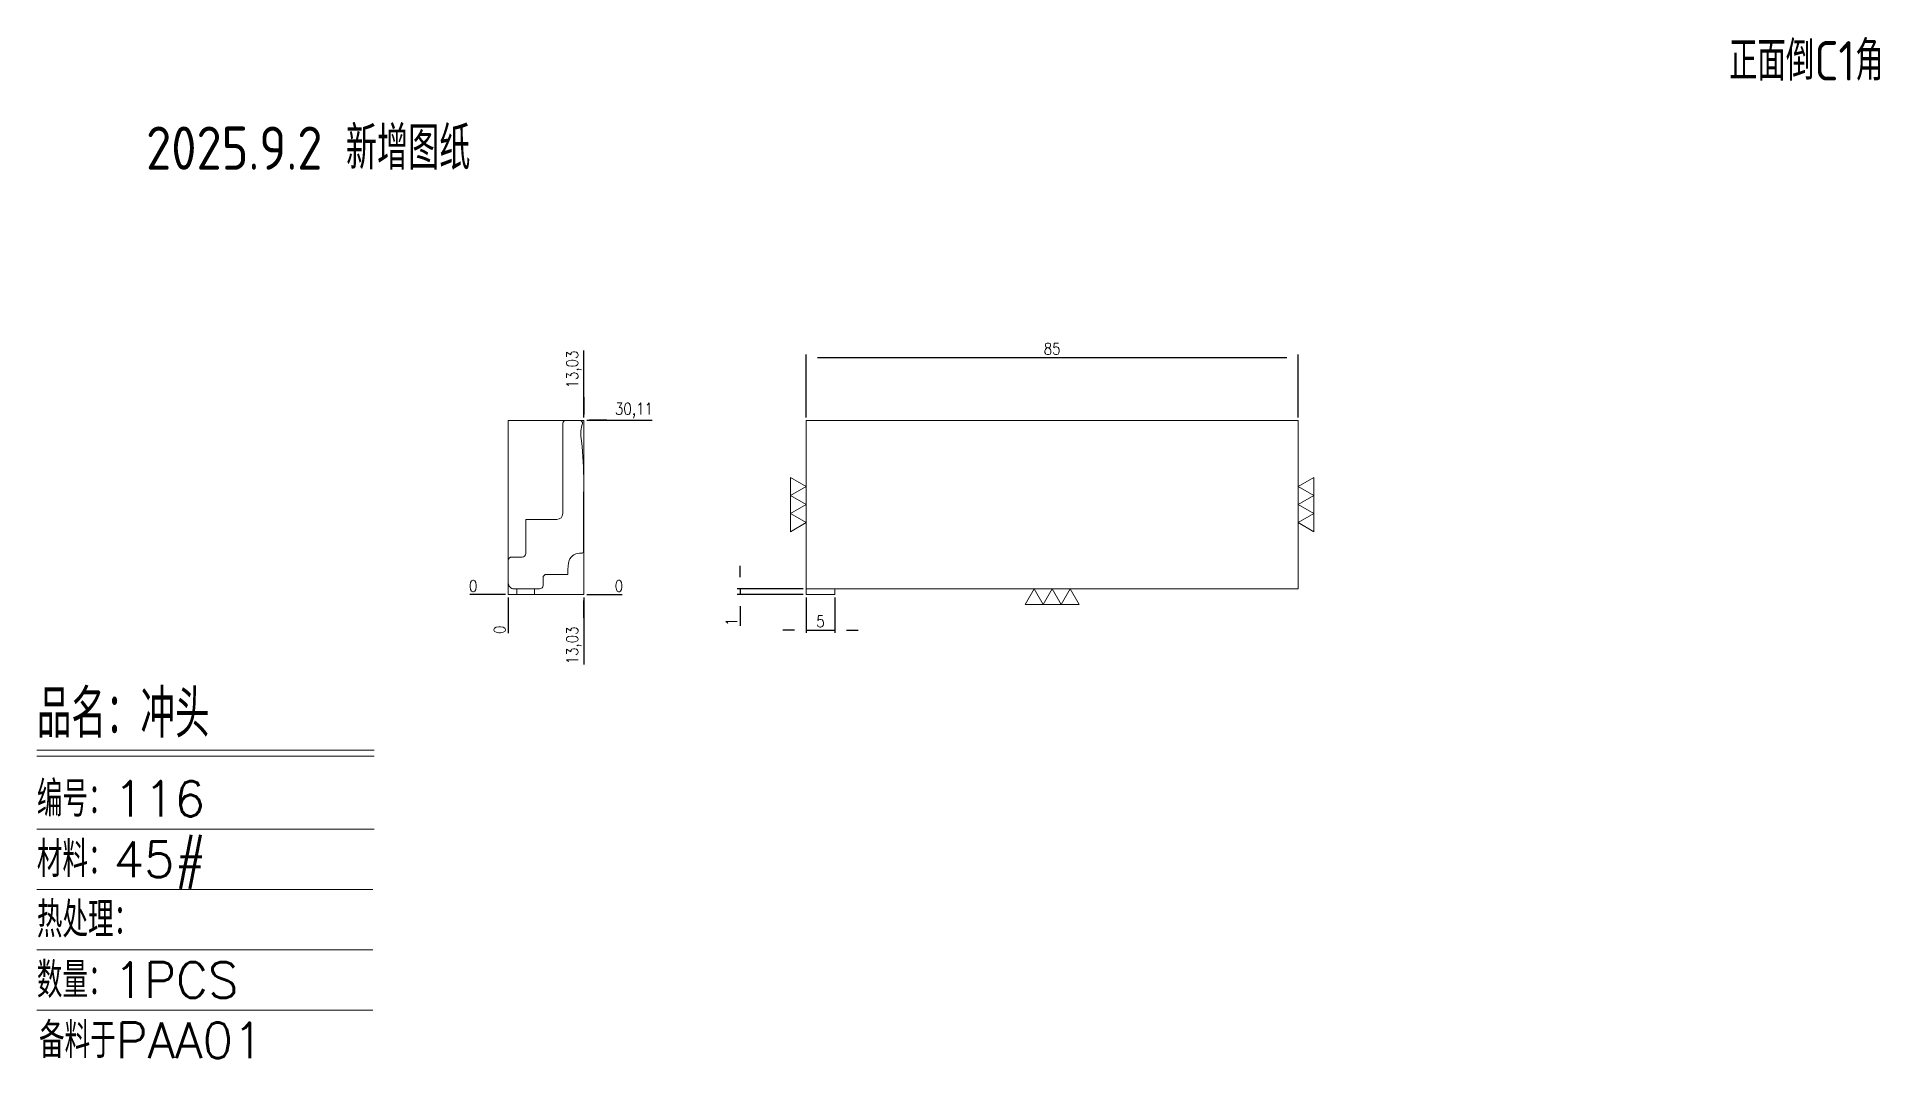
# Model space of a CAD drawing. Header units: millimetres. Extents: x 98767 to 99085, y 12038 to 12215.
import ezdxf
from ezdxf.enums import TextEntityAlignment as Align

# ---------------------------------------------------------------- set-up
doc = ezdxf.new("R2010")
doc.units = ezdxf.units.MM
doc.linetypes.add('DASHED', pattern=[0])
doc.linetypes.add('HIDDEN', pattern=[0])
for name, color, linetype in [('DIM', 4, 'Continuous'), ('PH', 255, 'Continuous'), ('PH_P', 2, 'Continuous'), ('TEXT', 4, 'Continuous')]:
    doc.layers.add(name, color=color, linetype=linetype)
doc.styles.add('chinesef_fs', font='simplex.shx', dxfattribs={"bigfont": 'gbcbig.shx'})
doc.styles.add('gbenor', font='gbenor.shx', dxfattribs={"bigfont": 'gbcbig.shx'})
doc.styles.get("Standard").update_dxf_attribs({"font": 'txt.shx', "width": 0.85, "bigfont": 'ctxt.shx'})
doc.dimstyles.new('T-2-WX', dxfattribs={"dimtxt": 2, "dimasz": 2, "dimexe": 0.5, "dimexo": 0.5, "dimgap": 0.5, "dimtad": 1, "dimtxsty": 'Standard', "dimblk": 'OPEN30', "dimcen": 0, "dimazin": 3, "dimtfac": 1, "dimtmove": 0, "dimatfit": 3, "dimldrblk": 'OPEN30', "dimlwd": -1, "dimlwe": -1})

# ---------------------------------------------------------------- blocks, each defined once
blk = doc.blocks.new('*D7579')
at = {"layer": 'Defpoints', "color": 0}
for p in [(98848.41, 12118.37), (98861.44, 12118.37), (98866.44, 12118.37)]:
    blk.add_point(p, dxfattribs=at)
at = {"layer": 'DIM', "color": 0}
blk.add_line((98861.94, 12118.37), (98868.07, 12118.37), dxfattribs=at)
at = {"layer": 'DIM', "color": 0, "lineweight": 5, "insert": (98867.51, 12119.87), "char_height": 2, "attachment_point": 5}
blk.add_mtext('0', dxfattribs=at)
blk = doc.blocks.new('_Open30')
blk = doc.blocks.new('*D7580')
at = {"layer": 'Defpoints', "color": 0}
for p in [(98861.44, 12148.48), (98866.44, 12148.48), (98848.41, 12118.37)]:
    blk.add_point(p, dxfattribs=at)
at = {"layer": 'DIM', "color": 0}
for p, q in [((98861.94, 12148.48), (98865.44, 12148.48)), ((98865.44, 12148.48), (98862.44, 12148.48)), ((98862.44, 12148.48), (98873.25, 12148.48))]:
    blk.add_line(p, q, dxfattribs=at)
at = {"layer": 'DIM', "color": 0, "lineweight": 5, "insert": (98870.1, 12150.17), "char_height": 2, "attachment_point": 5}
blk.add_mtext('30,11', dxfattribs=at)
blk = doc.blocks.new('*D7581')
at = {"layer": 'Defpoints', "color": 0}
for p in [(98843.41, 12118.37), (98848.41, 12118.37), (98848.41, 12118.37)]:
    blk.add_point(p, dxfattribs=at)
at = {"layer": 'DIM', "color": 0}
blk.add_line((98847.91, 12118.37), (98841.78, 12118.37), dxfattribs=at)
at = {"layer": 'DIM', "color": 0, "lineweight": 5, "insert": (98842.34, 12119.87), "char_height": 2, "attachment_point": 5}
blk.add_mtext('0', dxfattribs=at)
blk = doc.blocks.new('*D7582')
at = {"layer": 'Defpoints', "color": 0}
for p in [(98848.41, 12118.37), (98861.44, 12118.37), (98861.44, 12113.37)]:
    blk.add_point(p, dxfattribs=at)
at = {"layer": 'DIM', "color": 0}
for p, q in [((98861.44, 12117.87), (98861.44, 12114.37)), ((98861.44, 12114.37), (98861.44, 12117.37)), ((98861.44, 12117.37), (98861.44, 12106.31))]:
    blk.add_line(p, q, dxfattribs=at)
at = {"layer": 'DIM', "color": 0, "lineweight": 5, "insert": (98859.75, 12109.59), "char_height": 2, "attachment_point": 5, "rotation": 90}
blk.add_mtext('13,03', dxfattribs=at)
blk = doc.blocks.new('*D7583')
at = {"layer": 'Defpoints', "color": 0}
for p in [(98848.41, 12118.37), (98848.41, 12118.37), (98848.41, 12113.37)]:
    blk.add_point(p, dxfattribs=at)
at = {"layer": 'DIM', "color": 0}
blk.add_line((98848.41, 12117.87), (98848.41, 12111.73), dxfattribs=at)
at = {"layer": 'DIM', "color": 0, "lineweight": 5, "insert": (98846.91, 12112.3), "char_height": 2, "attachment_point": 5, "rotation": 90}
blk.add_mtext('0', dxfattribs=at)
blk = doc.blocks.new('*D7584')
at = {"layer": 'Defpoints', "color": 0}
for p in [(98861.44, 12153.48), (98861.44, 12148.48), (98848.41, 12118.37)]:
    blk.add_point(p, dxfattribs=at)
at = {"layer": 'DIM', "color": 0}
for p, q in [((98861.44, 12149.48), (98861.44, 12160.53)), ((98861.44, 12148.98), (98861.44, 12152.48)), ((98861.44, 12152.48), (98861.44, 12149.48))]:
    blk.add_line(p, q, dxfattribs=at)
at = {"layer": 'DIM', "color": 0, "lineweight": 5, "insert": (98859.75, 12157.25), "char_height": 2, "attachment_point": 5, "rotation": 90}
blk.add_mtext('13,03', dxfattribs=at)
blk = doc.blocks.new('*D7585')
at = {"layer": 'Defpoints', "color": 0}
for p in [(98984.82, 12159.33), (98899.82, 12148.48), (98984.82, 12148.48)]:
    blk.add_point(p, dxfattribs=at)
at = {"layer": 'DIM', "color": 0}
for p, q in [((98899.82, 12148.98), (98899.82, 12159.83)), ((98901.82, 12159.33), (98982.82, 12159.33)), ((98984.82, 12148.98), (98984.82, 12159.83))]:
    blk.add_line(p, q, dxfattribs=at)
at = {"layer": 'DIM', "color": 0, "lineweight": 5, "insert": (98942.32, 12160.83), "char_height": 2, "attachment_point": 5}
blk.add_mtext('85', dxfattribs=at)
blk = doc.blocks.new('*D7586')
at = {"layer": 'Defpoints', "color": 0}
for p in [(98899.82, 12118.37), (98904.82, 12118.37), (98904.82, 12112.25)]:
    blk.add_point(p, dxfattribs=at)
at = {"layer": 'DIM', "color": 0}
for p, q in [((98899.82, 12117.87), (98899.82, 12111.75)), ((98904.82, 12117.87), (98904.82, 12111.75)), ((98897.82, 12112.25), (98895.82, 12112.25)), ((98899.82, 12112.25), (98904.82, 12112.25)), ((98906.82, 12112.25), (98908.82, 12112.25))]:
    blk.add_line(p, q, dxfattribs=at)
at = {"layer": 'DIM', "color": 0, "lineweight": 5, "insert": (98902.32, 12113.75), "char_height": 2, "attachment_point": 5}
blk.add_mtext('5', dxfattribs=at)
blk = doc.blocks.new('*D7587')
at = {"layer": 'Defpoints', "color": 0}
for p in [(98888.45, 12118.37), (98899.82, 12119.37), (98899.82, 12118.37)]:
    blk.add_point(p, dxfattribs=at)
at = {"layer": 'DIM', "color": 0}
for p, q in [((98888.45, 12121.37), (98888.45, 12123.37)), ((98899.32, 12119.37), (98887.95, 12119.37)), ((98899.32, 12118.37), (98887.95, 12118.37)), ((98888.45, 12119.37), (98888.45, 12118.37)), ((98888.45, 12116.37), (98888.45, 12112.96))]:
    blk.add_line(p, q, dxfattribs=at)
at = {"layer": 'DIM', "color": 0, "lineweight": 5, "insert": (98886.95, 12113.66), "char_height": 2, "attachment_point": 5, "rotation": 90}
blk.add_mtext('1', dxfattribs=at)

msp = doc.modelspace()

# ---------------------------------------------------------------- linework, layer by layer
at = {"layer": 'DIM', "color": 4, "linetype": 'Continuous', "lineweight": 5}
for p, q in [((98766.999, 12091.521), (98825.248, 12091.521)), ((98766.999, 12090.447), (98825.248, 12090.447)), ((98766.999, 12077.872), (98825.248, 12077.872)), ((98766.999, 12067.443), (98824.995, 12067.443)), ((98766.999, 12057.015), (98824.995, 12057.015)), ((98766.999, 12046.586), (98824.995, 12046.586))]:
    msp.add_line(p, q, dxfattribs=at)
at = {"layer": 'PH_P', "linetype": 'HIDDEN', "lineweight": 5}
msp.add_line((98849.909, 12119.367), (98852.909, 12119.367), dxfattribs=at)
at = {"layer": 'PH_P', "linetype": 'Continuous', "lineweight": 5}
msp.add_lwpolyline([(98858.706, 12121.867), (98855.009, 12121.867, 0.4142136), (98854.409, 12121.267), (98854.409, 12119.967, -0.4142136), (98853.809, 12119.367), (98852.909, 12119.367), (98852.909, 12118.367), (98849.909, 12118.367), (98849.909, 12119.367), (98849.409, 12119.367, -0.4142136), (98848.409, 12120.367), (98848.409, 12124.267, -0.4142136), (98849.009, 12124.867), (98850.809, 12124.867, 0.4142136), (98851.409, 12125.467), (98851.409, 12131.367), (98856.811, 12131.367, 0.4137685), (98857.811, 12132.366), (98857.835, 12147.977, -0.419931), (98858.346, 12148.476), (98860.818, 12148.424, -0.4946605), (98861.193, 12147.911, 0.1041993), (98860.991, 12145.388), (98861.149, 12143.964, -0.0285735), (98861.43, 12136.878), (98861.404, 12135.463), (98861.374, 12125.815, -0.4540847), (98861.033, 12125.519, 0.3539759), (98858.914, 12124.24, 0.0860519), (98858.818, 12123.871), (98858.741, 12123.268, 0.0302488), (98858.716, 12122.906), (98858.709, 12121.867)], format="xyb", dxfattribs=at)
msp.add_lwpolyline([(98899.82, 12118.367), (98899.82, 12119.367), (98904.82, 12119.367), (98904.82, 12118.367)], close=True, dxfattribs=at)
at = {"layer": 'TEXT', "color": 8, "linetype": 'DASHED', "lineweight": 5}
msp.add_lwpolyline([(98848.409, 12118.367), (98861.439, 12118.367), (98861.439, 12148.476), (98848.409, 12148.476)], close=True, dxfattribs=at)
at = {"layer": 'TEXT', "color": 2, "lineweight": 5}
msp.add_lwpolyline([(98899.82, 12148.476), (98984.82, 12148.476), (98984.82, 12119.367), (98899.82, 12119.367)], close=True, dxfattribs=at)
at = {"layer": 'TEXT', "lineweight": 5}
for points in [[(98897.12, 12138.598), (98899.82, 12137.039), (98897.12, 12135.481), (98899.82, 12133.922), (98897.12, 12132.363), (98899.82, 12130.804), (98897.12, 12129.245), (98897.12, 12138.598)], [(98987.52, 12129.245), (98984.82, 12130.804), (98987.52, 12132.363), (98984.82, 12133.922), (98987.52, 12135.481), (98984.82, 12137.039), (98987.52, 12138.598), (98987.52, 12129.245)], [(98937.643, 12116.667), (98939.202, 12119.367), (98940.761, 12116.667), (98942.32, 12119.367), (98943.879, 12116.667), (98945.438, 12119.367), (98946.996, 12116.667), (98937.643, 12116.667)]]:
    msp.add_lwpolyline(points, close=True, dxfattribs=at)

# ---------------------------------------------------------------- texts
at = {"layer": 'DIM', "color": 3, "linetype": 'Continuous', "lineweight": 5, "style": 'chinesef_fs'}
for s, height, p in [('品名：冲头', 8.2814, (98766.999, 12093.668)), ('编号：116', 6.1344, (98766.999, 12080.019)), ('材料：45#', 6.1344, (98766.999, 12069.59)), ('热处理： ', 6.1344, (98766.999, 12059.162)), ('数量：1PCS', 6.1344, (98766.999, 12048.733)), ('备料于PAA01', 6.1344, (98767.373, 12038.305))]:
    msp.add_text(s, height=height, dxfattribs=at).set_placement(p)
at = {"layer": 'PH', "color": 6, "linetype": 'Continuous', "lineweight": 5, "style": 'gbenor'}
msp.add_text('2025.9.2 新增图纸', height=7.46496, dxfattribs=at).set_placement((98813.86, 12195.901), align=Align.MIDDLE)
at = {"layer": 'TEXT', "color": 4, "lineweight": 5, "style": 'gbenor'}
msp.add_text('正面倒C1角', height=6.8134, dxfattribs=at).set_placement((99059.214, 12207.171))

# ---------------------------------------------------------------- dimensions: what is measured, and where the dimension line sits
at = {"layer": 'DIM', "lineweight": 5}
for feature_location, offset, dtype, origin, picture, middle in [((98861.439, 12148.476), (0, 5), 1, (98848.409, 12118.367), '*D7584', (98859.749, 12157.255)), ((98861.439, 12148.476), (5, 0), 0, (98848.409, 12118.367), '*D7580', (98870.096, 12150.167)), ((98848.409156146, 12118.367221081), (-5, 0), 0, (98848.409156146, 12118.367221081), '*D7581', (98842.34248948, 12119.867221081)), ((98861.439335416, 12118.367221081), (5, 0), 0, (98848.409156146, 12118.367221081), '*D7579', (98867.506002083, 12119.867221081)), ((98848.409156146, 12118.367221081), (0, -5), 1, (98848.409156146, 12118.367221081), '*D7583', (98846.909156146, 12112.300554414)), ((98861.439, 12118.367), (0, -5), 1, (98848.409, 12118.367), '*D7582', (98859.749, 12109.589))]:
    dim = msp.add_ordinate_dim(feature_location=feature_location, offset=offset, dtype=dtype, origin=origin, dimstyle='T-2-WX', dxfattribs=at)
    dim.commit()
    dim.dimension.update_dxf_attribs({"geometry": picture, "text_midpoint": middle})
for base, p1, p2, picture, middle in [((98984.82, 12159.327), (98899.82, 12148.476), (98984.82, 12148.476), '*D7585', (98942.32, 12160.827)), ((98904.82, 12112.252), (98899.82, 12118.367), (98904.82, 12118.367), '*D7586', (98902.32, 12113.752))]:
    dim = msp.add_linear_dim(base=base, p1=p1, p2=p2, dimstyle='T-2-WX', dxfattribs=at)
    dim.commit()
    dim.dimension.update_dxf_attribs({"geometry": picture, "text_midpoint": middle})
dim = msp.add_linear_dim(base=(98888.449, 12118.367), p1=(98899.82, 12119.367), p2=(98899.82, 12118.367), angle=90, dimstyle='T-2-WX', dxfattribs=at)
dim.commit()
dim.dimension.update_dxf_attribs({"geometry": '*D7587', "text_midpoint": (98886.949, 12113.665)})

doc.saveas('drawing.dxf')
